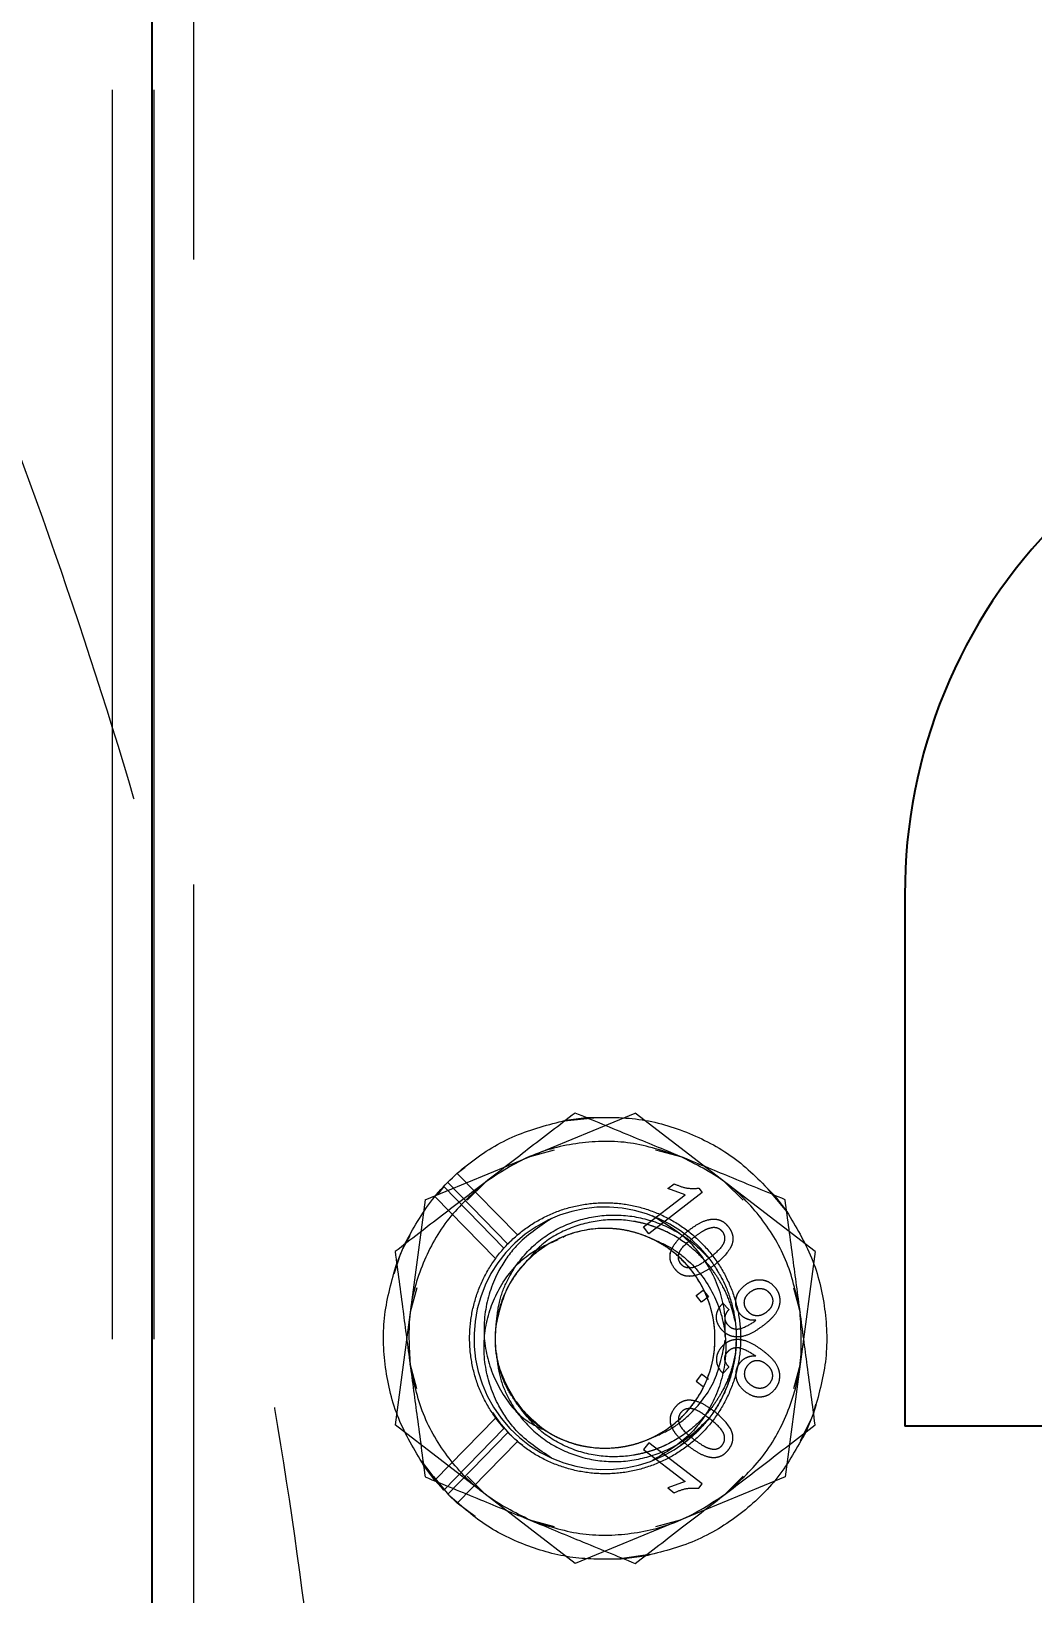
# Model space of a CAD drawing. Header units: millimetres. Extents: x 1293 to 41893, y 1011 to 26911.
# Drawn here: x 11724.6 to 11775.5, y 6793.2 to 6872.6 of the extents above; entities that cross this region are included whole.
import ezdxf

# ---------------------------------------------------------------- set-up
doc = ezdxf.new("R2010")
doc.units = ezdxf.units.MM
doc.header["$LTSCALE"] = 50
doc.linetypes.add('HIDDEN', pattern=[1.905, 1.27, -0.635])
doc.layers.add('CAPA_1', color=7, linetype='Continuous')
doc.layers.add('MAQUINAS', color=11, linetype='Continuous')
doc.styles.add('SLDTEXTSTYLE0', font='TXT', dxfattribs={"width": 0.75})
doc.dimstyles.new('SLDDIMSTYLE0', dxfattribs={"dimtxt": 100, "dimasz": 100, "dimexe": 0, "dimexo": 0.0625, "dimgap": 25, "dimtad": 2, "dimdec": 0, "dimlfac": 1.5, "dimrnd": 1e-09, "dimzin": 12, "dimdsep": 46, "dimtxsty": 'SLDTEXTSTYLE0', "dimsah": 1, "dimcen": 0.09, "dimadec": 0, "dimazin": 3, "dimtfac": 1, "dimtdec": 0, "dimtofl": 0, "dimtmove": 0, "dimatfit": 3, "dimfxl": 1, "dimfrac": 2, "dimtolj": 1, "dimtzin": 12, "dimarcsym": 0})

# ---------------------------------------------------------------- blocks, each defined once
blk = doc.blocks.new('_D_5')
at = {"layer": 'CAPA_1', "transparency": 16777216}
for p, q in [((11574.397, 7831.177), (17588.061, 7831.177)), ((17538.061, 7831.177), (17538.061, 4708.493)), ((16485.165, 4708.493), (17588.061, 4708.493))]:
    blk.add_line(p, q, dxfattribs=at)
for points in [[(17538.061, 7831.177), (17522.676, 7731.177), (17553.445, 7731.177)], [(17538.061, 4708.493), (17553.445, 4808.493), (17522.676, 4808.493)]]:
    blk.add_solid(points, dxfattribs=at)
at = {"layer": 'CAPA_1', "transparency": 16777216, "insert": (17409.154, 6122.057), "char_height": 100, "attachment_point": 1, "rotation": 90, "style": 'SLDTEXTSTYLE0'}
blk.add_mtext('4684', dxfattribs=at)
blk = doc.blocks.new('_D_15')
at = {"layer": 'CAPA_1', "transparency": 16777216}
for p, q in [((6530.125, 8742.377), (6530.125, 9415.646)), ((16745.162, 6492.001), (16745.162, 9415.646)), ((6530.125, 9365.646), (16745.162, 9365.646))]:
    blk.add_line(p, q, dxfattribs=at)
for points in [[(6530.125, 9365.646), (6630.125, 9350.262), (6630.125, 9381.031)], [(16745.162, 9365.646), (16645.162, 9381.031), (16645.162, 9350.262)]]:
    blk.add_solid(points, dxfattribs=at)
at = {"layer": 'CAPA_1', "transparency": 16777216, "insert": (11452.921, 9494.553), "char_height": 100, "attachment_point": 1, "style": 'SLDTEXTSTYLE0'}
blk.add_mtext('15323', dxfattribs=at)

msp = doc.modelspace()

# ---------------------------------------------------------------- linework, layer by layer
at = {"color": 1, "linetype": 'HIDDEN', "lineweight": 18}
for p, q in [((11728.6638163, 7060.1262403), (11728.6638163, 6289.4929069)), ((11730.7838163, 7060.1262403), (11730.7838163, 6289.4929069)), ((11732.8158163, 6289.4929069), (11732.8158163, 7060.1262403))]:
    msp.add_line(p, q, dxfattribs=at)
at = {"color": 7, "linetype": 'Continuous', "lineweight": 25}
for p, q in [((11730.6958163, 7060.1262403), (11730.6958163, 6289.4929069)), ((11768.9665054, 6828.7290688), (11768.9665054, 6801.7044326)), ((11781.1394883, 6801.7044326), (11768.9665054, 6801.7044326))]:
    msp.add_line(p, q, dxfattribs=at)
msp.add_arc((11795.7473997, 6828.8508014), 26.7811711, 90, 180.260436258, dxfattribs=at)
at = {"layer": 'MAQUINAS', "linetype": 'HIDDEN', "lineweight": 18}
for p, q in [((11744.5767434, 6813.2202773), (11755.2515293, 6817.6228082)), ((11751.6452455, 6817.2299206), (11753.1564751, 6817.3789122)), ((11751.7226684, 6817.2537224), (11752.7615294, 6817.3921073)), ((11764.4016259, 6810.5794379), (11755.2515293, 6817.6228082)), ((11749.9141363, 6815.4215427), (11751.1607889, 6815.7535401)), ((11756.2928911, 6815.7535401), (11757.5529086, 6815.4138537)), ((11746.6068983, 6814.8483422), (11746.2130684, 6814.5587791)), ((11746.2130684, 6814.5587791), (11749.2701753, 6811.4270801)), ((11745.5284993, 6813.8905154), (11745.0799276, 6813.3840875)), ((11745.5284993, 6813.8905154), (11745.2128641, 6813.4822228)), ((11748.5856063, 6810.7588164), (11745.5284993, 6813.8905154)), ((11748.7776822, 6810.9656453), (11745.7243311, 6814.0934968)), ((11747.6404438, 6814.1088529), (11746.7162579, 6813.187489)), ((11756.9129192, 6813.7819405), (11757.2336358, 6814.028815)), ((11757.7950325, 6813.4636933), (11756.9129192, 6813.7819405)), ((11758.4894681, 6813.8008667), (11758.6618619, 6813.5769087)), ((11759.8265776, 6814.101123), (11760.737422, 6813.187489)), ((11761.9982856, 6813.747781), (11762.9704118, 6812.5950456)), ((11744.5767434, 6813.2202773), (11743.052054, 6801.774376)), ((11748.1590676, 6810.229818), (11745.0799276, 6813.3840875)), ((11755.6804775, 6811.8359953), (11757.7950325, 6813.4636933)), ((11758.6618619, 6813.5769087), (11755.9482736, 6811.4880993)), ((11762.3175578, 6813.4509781), (11762.9568332, 6812.6204906)), ((11743.4367645, 6810.7187313), (11743.8112948, 6811.397738)), ((11749.2701753, 6811.4270801), (11749.3826581, 6811.5053336)), ((11751.5914906, 6811.3216555), (11751.7192195, 6811.3876672)), ((11755.9482736, 6811.4880993), (11755.6804775, 6811.8359953)), ((11757.945222, 6811.3170203), (11757.7933317, 6811.4597177)), ((11743.0105151, 6809.4499141), (11743.3499581, 6810.5082524)), ((11743.1319506, 6809.9796512), (11743.5315362, 6810.9485237)), ((11748.8806474, 6811.0534115), (11748.7776822, 6810.9656453)), ((11764.4016259, 6810.5794379), (11762.8769366, 6799.1335366)), ((11749.1951052, 6809.4204133), (11749.3018508, 6809.5830827)), ((11744.1502068, 6808.7429581), (11743.8143987, 6807.4973266)), ((11758.3584382, 6808.3570359), (11758.7063341, 6808.624832)), ((11758.6262343, 6808.00914), (11758.3584382, 6808.3570359)), ((11758.9741302, 6808.276936), (11758.6262343, 6808.00914)), ((11758.7063341, 6808.624832), (11758.9741302, 6808.276936)), ((11763.3034731, 6808.7429581), (11763.6393048, 6807.4819077)), ((11759.7157103, 6807.961319), (11760.0182959, 6807.6402027)), ((11761.3277883, 6807.0388996), (11761.3928507, 6807.091579)), ((11761.3277883, 6805.3149143), (11761.3928507, 6805.2622349)), ((11744.1502068, 6803.6108558), (11743.8143751, 6804.8719062)), ((11758.6262343, 6804.3446739), (11758.3584382, 6803.996778)), ((11758.9741302, 6804.0768778), (11758.6262343, 6804.3446739)), ((11759.7157103, 6804.3924949), (11760.0182959, 6804.7136112)), ((11763.6392812, 6804.8564872), (11763.3034731, 6803.6108558)), ((11758.3584382, 6803.996778), (11758.7063341, 6803.7289819)), ((11749.2073656, 6802.961592), (11749.5246605, 6802.5190956)), ((11764.4248626, 6802.8240603), (11764.2609154, 6802.2267076)), ((11752.2021506, 6794.7310057), (11743.052054, 6801.774376)), ((11748.1590676, 6802.1239959), (11745.0799276, 6798.9697264)), ((11747.995624, 6802.400895), (11748.5856063, 6801.5949975)), ((11748.1590676, 6802.1239959), (11748.5856063, 6801.5949975)), ((11748.8806474, 6801.3004024), (11748.3580628, 6801.9058148)), ((11764.1908138, 6802.0567328), (11763.6472437, 6800.9638774)), ((11764.3217293, 6802.3741627), (11763.9221437, 6801.4052902)), ((11748.5856063, 6801.5949975), (11745.5284993, 6798.4632985)), ((11748.7776822, 6801.3881686), (11745.7243311, 6798.260317)), ((11748.7776822, 6801.3881686), (11749.2701753, 6800.9267338)), ((11757.5689357, 6800.7680204), (11757.945222, 6801.0367936)), ((11746.2130684, 6797.7950348), (11749.2701753, 6800.9267338)), ((11749.2701753, 6800.9267338), (11749.5359145, 6800.7418609)), ((11755.9482736, 6800.8657145), (11755.6804775, 6800.5178186)), ((11755.6804775, 6800.5178186), (11757.7950325, 6798.8901206)), ((11758.6618619, 6798.7769052), (11755.9482736, 6800.8657145)), ((11745.5284993, 6798.4632985), (11744.3857429, 6799.9415208)), ((11745.0799276, 6798.9697264), (11744.4968468, 6799.7333233)), ((11744.9986648, 6799.1486705), (11745.7842051, 6798.2117789)), ((11745.5284993, 6798.4632985), (11745.0799276, 6798.9697264)), ((11747.6271023, 6798.2526908), (11746.7162579, 6799.1663249)), ((11762.8769366, 6799.1335366), (11752.2021506, 6794.7310057)), ((11757.7950325, 6798.8901206), (11756.9129192, 6798.5718734)), ((11758.4894681, 6798.5529472), (11758.6618619, 6798.7769052)), ((11760.737422, 6799.1663249), (11759.8132362, 6798.2449609)), ((11745.7243311, 6798.260317), (11746.2130684, 6797.7950348)), ((11747.1289565, 6797.121629), (11746.2130684, 6797.7950348)), ((11756.9129192, 6798.5718734), (11757.2336358, 6798.3249989)), ((11751.1607889, 6796.6002738), (11749.9007714, 6796.9399602)), ((11757.5395436, 6796.9322711), (11756.2928911, 6796.6002738)), ((11756.0024067, 6795.1835252), (11754.4737364, 6794.9668887)), ((11755.7310115, 6795.1000915), (11754.6921505, 6794.9617065))]:
    msp.add_line(p, q, dxfattribs=at)
msp.add_arc((11753.72684, 6806.1769069), 6.6666667, 37.587605897, 307.587605897, dxfattribs=at)
for points in [[(11249.4863275, 6613.1026127), (11252.2660351, 6608.9542759), (11257.8254502, 6600.6576022), (11267.0327103, 6588.8302816), (11276.839491, 6577.5028465), (11287.27915, 6566.752474), (11298.3016344, 6556.601859), (11309.8768735, 6547.0859213), (11321.9672121, 6538.2338025), (11334.5349406, 6530.0735686), (11347.5404274, 6522.6308376), (11360.9427764, 6515.9290422), (11374.6998123, 6509.9892648), (11388.7682522, 6504.8301952), (11403.1038311, 6500.4680654), (11417.661444, 6496.9166004), (11432.3952874, 6494.1869743), (11447.2590031, 6492.2877757), (11462.2058243, 6491.22498), (11477.1887228, 6491.0019312), (11492.1605569, 6491.6193312), (11507.0742196, 6493.0752373), (11521.8827871, 6495.3650687), (11536.5396661, 6498.4816208), (11550.9987406, 6502.4150878), (11565.2145171, 6507.1530935), (11579.1422675, 6512.6807303), (11592.7381698, 6518.9806064), (11605.9594464, 6526.0328999), (11618.7644983, 6533.8154217), (11631.1130359, 6542.3036852), (11642.9662063, 6551.470983), (11654.286715, 6561.2884716), (11665.0389434, 6571.7252615), (11675.1890611, 6582.7485146), (11684.7051321, 6594.3235477), (11693.5572152, 6606.4139416), (11701.7174586, 6618.9816552), (11709.1601871, 6631.987146), (11715.8619831, 6645.3894939), (11721.8017604, 6659.1465301), (11726.96083, 6673.21497), (11731.3229598, 6687.5505489), (11734.8744249, 6702.1081618), (11737.6040509, 6716.8420052), (11739.5032496, 6731.7057208), (11740.5660453, 6746.6525421), (11740.7890938, 6761.6354404), (11740.1716949, 6776.6072752), (11738.7157848, 6791.5209354), (11736.4259682, 6806.3295124), (11733.3093609, 6820.9863557), (11729.3760999, 6835.4455635), (11724.6373254, 6849.6608427), (11719.1125578, 6863.590449), (11712.8019739, 6877.1794249), (11705.7896425, 6890.4265513), (11700.5018675, 6898.8989373), (11697.8579799, 6903.1351303)], [(11743.5315362, 6810.9485237), (11743.9668623, 6811.7334687), (11744.8375143, 6813.3033588), (11746.8034578, 6815.171126), (11749.1120664, 6816.5937343), (11750.8524678, 6817.0337264), (11751.7226684, 6817.2537224)], [(11752.7615294, 6817.3921073), (11753.6589748, 6817.4075765), (11755.4538655, 6817.4385147), (11758.0543711, 6816.6698413), (11760.4406903, 6815.3818317), (11761.6919353, 6814.094596), (11762.3175578, 6813.4509781)], [(11757.5395436, 6815.4215427), (11756.7071104, 6815.6934749), (11755.0422439, 6816.2373392), (11752.3931273, 6816.1891388), (11749.8237684, 6815.5421948), (11748.3593244, 6814.5814803), (11747.6271023, 6814.101123)], [(11763.6392812, 6807.4973266), (11763.4585648, 6808.354201), (11763.0971318, 6810.0679499), (11761.7308308, 6812.3380519), (11759.8858814, 6814.23971), (11758.3216562, 6815.0275985), (11757.5395436, 6815.4215427)], [(11747.6271023, 6814.101123), (11746.9753856, 6813.5161808), (11745.671952, 6812.3462963), (11744.3891365, 6810.0279938), (11743.664727, 6807.4793918), (11743.7645081, 6805.7307888), (11743.8143987, 6804.8564872)], [(11748.1590676, 6802.1239959), (11747.9195127, 6802.4947189), (11747.4404031, 6803.2361651), (11747.0075506, 6804.4962947), (11746.8069078, 6805.8074858), (11746.8644716, 6807.1351161), (11747.1731366, 6808.4267696), (11747.7228979, 6809.6359583), (11748.4931967, 6810.7179901), (11749.4558244, 6811.6331758), (11750.5753839, 6812.3478687), (11751.8107441, 6812.8358124), (11753.1165104, 6813.0790763), (11754.4447031, 6813.0687222), (11755.7465181, 6812.8051303), (11756.9741207, 6812.2979863), (11758.0824029, 6811.5659251), (11759.0306412, 6810.635846), (11759.7839929, 6809.5419245), (11760.3147763, 6808.3243564), (11760.603488, 6807.027881), (11760.6395193, 6805.7001367), (11760.4215462, 6804.3899112), (11759.9575782, 6803.1453485), (11759.2646632, 6802.0121791), (11758.3682638, 6801.0320426), (11757.3013119, 6800.240948), (11756.1030351, 6799.6679859), (11754.8173784, 6799.3341271), (11753.4919014, 6799.2519472), (11752.1741197, 6799.4233158), (11750.9168908, 6799.8462283), (11749.7498559, 6800.4891262), (11749.1017401, 6801.0884878), (11748.7776822, 6801.3881686)], [(11762.9568332, 6812.6204906), (11763.4189525, 6811.8510147), (11764.3431912, 6810.3120629), (11764.9777533, 6807.6756223), (11765.0554639, 6804.9650044), (11764.5663075, 6803.2377766), (11764.3217293, 6802.3741627)], [(11749.3018508, 6802.7707312), (11748.9225544, 6803.4010804), (11748.1639617, 6804.6617789), (11748.0534783, 6806.9224387), (11748.7583458, 6809.0323672), (11750.2325814, 6810.7175537), (11752.2353136, 6811.7087948), (11754.4660479, 6811.8585726), (11756.5839939, 6811.1431755), (11758.2670357, 6809.671764), (11759.2588381, 6807.6682648), (11759.4085155, 6805.4377749), (11758.6929587, 6803.3196182), (11757.2222862, 6801.6371744), (11755.215991, 6800.6431906), (11752.9959459, 6800.5016409), (11750.8388059, 6801.1868682), (11749.8141692, 6802.2427768), (11749.3018508, 6802.7707312)], [(11744.4968468, 6799.7333233), (11744.0347275, 6800.5027992), (11743.1104888, 6802.041751), (11742.4759267, 6804.6781916), (11742.3982161, 6807.3888095), (11742.8873724, 6809.1160373), (11743.1319506, 6809.9796512)], [(11759.0096507, 6810.2433987), (11759.2561395, 6809.8825071), (11759.749117, 6809.1607238), (11760.2027383, 6807.9215279), (11760.4221279, 6806.6264324), (11760.3801, 6805.3113358), (11760.084243, 6804.0292617), (11759.540788, 6802.8334102), (11758.7852008, 6801.7515291), (11758.1239548, 6801.1799072), (11757.7933317, 6800.8940962)], [(11759.0096507, 6810.2433987), (11759.2569551, 6809.8815399), (11759.7515639, 6809.1578222), (11760.2015965, 6807.915659), (11760.43438, 6806.6151551), (11760.3688638, 6805.7410197), (11760.3361057, 6805.303952)], [(11759.8265776, 6798.2526908), (11760.4782944, 6798.8376331), (11761.7817279, 6800.0075176), (11763.0645434, 6802.32582), (11763.788953, 6804.8744221), (11763.6891718, 6806.6230251), (11763.6392812, 6807.4973266)], [(11749.3018508, 6802.7707312), (11749.0947036, 6803.0738314), (11748.6804093, 6803.680032), (11748.3034529, 6804.720493), (11748.1084687, 6805.8098214), (11748.1633464, 6806.5420149), (11748.1907852, 6806.9081117)], [(11749.9141363, 6796.9322711), (11749.1320237, 6797.3262154), (11747.5677985, 6798.1141039), (11745.7228492, 6800.015762), (11744.3565481, 6802.285864), (11743.9951152, 6803.9996128), (11743.8143987, 6804.8564872)], [(11763.9221437, 6801.4052902), (11763.4868177, 6800.6203452), (11762.6161657, 6799.0504551), (11760.6502222, 6797.1826879), (11758.3416135, 6795.7600796), (11756.6012122, 6795.3200875), (11755.7310115, 6795.1000915)], [(11754.6921505, 6794.9617065), (11753.8679764, 6794.9428551), (11752.219628, 6794.9051521), (11749.8136783, 6795.5383283), (11747.57089, 6796.6150857), (11746.3398507, 6797.7119066), (11745.7243311, 6798.260317)], [(11749.9141363, 6796.9322711), (11750.7465696, 6796.660339), (11752.4114361, 6796.1164747), (11755.0605526, 6796.1646751), (11757.6299115, 6796.811619), (11759.0943556, 6797.7723336), (11759.8265776, 6798.2526908)]]:
    msp.add_open_spline(points, degree=3, dxfattribs=at)
for points, knots in [([(11752.2021506, 6817.6228082), (11751.402489, 6817.0072613), (11749.9015406, 6815.8518926), (11748.3513817, 6814.6586437), (11747.6271023, 6814.101123)], [0, 0, 0, 0, 0.5327709195, 1, 1, 1, 1]), ([(11757.5395436, 6815.4215427), (11756.6945769, 6815.7700267), (11754.8861136, 6816.5158792), (11753.1350607, 6817.2380543), (11752.2021506, 6817.6228082)], [0, 0, 0, 0, 0.4672290805, 1, 1, 1, 1]), ([(11762.8769366, 6813.2202773), (11761.9440265, 6813.6050311), (11760.1929737, 6814.3272062), (11758.3845103, 6815.0730587), (11757.5395436, 6815.4215427)], [0, 0, 0, 0, 0.5327709195, 1, 1, 1, 1]), ([(11747.6271023, 6814.101123), (11746.902823, 6813.5436024), (11745.3526641, 6812.3503535), (11743.8517157, 6811.1949847), (11743.052054, 6810.5794379)], [0, 0, 0, 0, 0.4672290805, 1, 1, 1, 1]), ([(11757.2336358, 6814.028815), (11757.4345155, 6813.9422677), (11757.8355803, 6813.7694725), (11758.2717573, 6813.790414), (11758.4894681, 6813.8008667)], [0, 0, 0, 0, 0.5008657323, 1, 1, 1, 1]), ([(11763.6392812, 6807.4973266), (11763.5185939, 6808.4033312), (11763.2602894, 6810.3424327), (11763.010185, 6812.2199765), (11762.8769366, 6813.2202773)], [0, 0, 0, 0, 0.4672290805, 1, 1, 1, 1]), ([(11751.0059657, 6812.2630624), (11750.3676028, 6811.8368139), (11749.3022313, 6811.1254428), (11748.1707843, 6809.4869607), (11747.5372859, 6807.657642), (11747.5437486, 6805.5031537), (11748.319196, 6803.5095284), (11749.4312786, 6802.0696986), (11750.3805946, 6801.6391547), (11750.6778135, 6801.5043569)], [0, 0, 0, 0, 0.1724792666, 0.2878527027, 0.4452590225, 0.6056727405, 0.7650029155, 0.9264253526, 1, 1, 1, 1]), ([(11748.1907852, 6806.9081117), (11748.2338401, 6807.299798), (11748.3188929, 6808.0735563), (11748.8306456, 6809.3898983), (11749.773979, 6810.7060118), (11751.2346134, 6811.7908046), (11752.9018516, 6812.3891555), (11754.6679155, 6812.5068808), (11756.3961357, 6812.119999), (11757.8980628, 6811.3485778), (11758.6634535, 6810.5875999), (11759.0096507, 6810.2433987)], [0, 0, 0, 0, 0.0816770011, 0.1613491513, 0.291035136, 0.4131476663, 0.5342207305, 0.6547643612, 0.776345221, 0.8988377528, 1, 1, 1, 1]), ([(11760.3361057, 6807.0498619), (11760.2592799, 6807.3612003), (11760.1056166, 6807.9839248), (11759.7415595, 6808.779903), (11759.3190271, 6809.4803773), (11758.827517, 6810.1154786), (11758.0419721, 6810.8876145), (11757.2239509, 6811.421178), (11756.4995869, 6811.7447017), (11756.0964188, 6811.8949524), (11755.6546352, 6812.025086), (11754.798338, 6812.2033754), (11753.5048636, 6812.2405964), (11751.8698799, 6811.8083327), (11750.5499207, 6811.076847), (11749.9792258, 6810.3693669), (11749.767431, 6810.1068088)], [0, 0, 0, 0, 0.0699532538, 0.1399172093, 0.1901926813, 0.2485512526, 0.3148798507, 0.4302467705, 0.4592136506, 0.488205915, 0.524206122, 0.5597320059, 0.6792737656, 0.8024253289, 0.9266766294, 1, 1, 1, 1]), ([(11759.8306791, 6806.2660609), (11759.8363803, 6806.6863022), (11759.8521779, 6807.8507629), (11759.2471097, 6809.5254745), (11758.0034741, 6811.2710169), (11756.8147612, 6811.9835545), (11756.1236547, 6812.3978171)], [0, 0, 0, 0, 0.1655470058, 0.4587197366, 0.6853047725, 1, 1, 1, 1]), ([(11757.9560759, 6811.6485375), (11758.1127412, 6811.7625141), (11758.4256854, 6811.9901861), (11758.8771539, 6812.1967064), (11759.264697, 6812.2485746), (11759.5548453, 6812.1992027), (11759.8097959, 6812.0574464), (11759.937118, 6811.9108166), (11760.0008422, 6811.837429)], [0, 0, 0, 0, 0.25048154931, 0.50034527738, 0.63186646807, 0.75022129776, 0.87498677906, 1, 1, 1, 1]), ([(11757.9560759, 6811.6485375), (11758.1127408, 6811.7625139), (11758.4256842, 6811.9901856), (11758.8770419, 6812.1966551), (11759.2645612, 6812.2485662), (11759.5547347, 6812.1992668), (11759.8097956, 6812.0574458), (11759.9371179, 6811.9108164), (11760.0008422, 6811.837429)], [0, 0, 0, 0, 0.2504817087, 0.5003455958, 0.6317049057, 0.7502211388, 0.8749866995, 1, 1, 1, 1]), ([(11749.3018508, 6802.7707312), (11749.4659843, 6802.5744897), (11749.8760524, 6802.0842037), (11750.4734833, 6801.6168407), (11751.020272, 6801.2873908), (11751.4048621, 6801.0908901), (11751.8936458, 6800.8917499), (11752.2626911, 6800.7841378), (11752.465123, 6800.7371796), (11752.4654479, 6800.7371043), (11752.4659308, 6800.7369923), (11752.4668056, 6800.7367896), (11752.4684073, 6800.7364188), (11752.471394, 6800.7357285), (11752.4771305, 6800.7344067), (11752.4886609, 6800.7317664), (11752.5133586, 6800.7261816), (11752.5705947, 6800.7135942), (11752.7470394, 6800.6773594), (11753.3485473, 6800.5812466), (11754.0308354, 6800.5783788), (11754.6930744, 6800.6735506), (11755.073219, 6800.7517938), (11755.4990673, 6800.8742415), (11755.8753411, 6801.0183283), (11756.1037406, 6801.1231005), (11756.3324949, 6801.2351829), (11756.6232164, 6801.394618), (11757.0225798, 6801.6605646), (11757.397692, 6801.9597847), (11757.7273763, 6802.2726235), (11758.0484691, 6802.6295658), (11758.3769579, 6803.0647018), (11758.6296708, 6803.4897423), (11758.7695855, 6803.7766365), (11758.8753197, 6804.008212), (11758.9990272, 6804.315891), (11759.1392176, 6804.7749503), (11759.2395258, 6805.2443793), (11759.3026354, 6805.7480841), (11759.3183979, 6806.2510542), (11759.2901287, 6806.7159759), (11759.2359495, 6807.1137987), (11759.1776845, 6807.3990454), (11759.135199, 6807.5677745), (11759.0790095, 6807.7787831), (11758.9808163, 6808.0886372), (11758.8074351, 6808.5073939), (11758.6254637, 6808.8664301), (11758.4456022, 6809.1687952), (11758.1566396, 6809.5957274), (11757.6973607, 6810.1387946), (11757.0311842, 6810.7059414), (11756.3711778, 6811.1116843), (11755.7559731, 6811.3915472), (11755.170188, 6811.5833331), (11754.5794256, 6811.7059428), (11753.9784772, 6811.7660718), (11752.9413827, 6811.7587078), (11751.4620072, 6811.4040818), (11749.8443166, 6810.3348485), (11748.6326589, 6808.7855162), (11748.3380766, 6807.533914), (11748.1907852, 6806.9081117)], [0, 0, 0, 0, 0.0250183492, 0.0625054019, 0.0734573793, 0.0875362288, 0.1047409175, 0.1250701816, 0.1250803608, 0.1250883984, 0.1251028381, 0.1251289002, 0.1251763229, 0.1252638223, 0.1254290511, 0.1257527371, 0.126422057, 0.1279084332, 0.1314910879, 0.1440579985, 0.1875385461, 0.1974735686, 0.2095663853, 0.2255093145, 0.2408045681, 0.2489692511, 0.2501056218, 0.265748455, 0.2813911902, 0.2970338277, 0.3126763678, 0.3258384219, 0.3440073869, 0.3659743272, 0.374124133, 0.3752533995, 0.3909020106, 0.4065504227, 0.422198637, 0.4378466546, 0.4561989845, 0.4713845013, 0.4834020589, 0.4954853737, 0.4998684543, 0.5004379053, 0.5168673653, 0.5316456589, 0.5447724833, 0.5562475699, 0.5660706842, 0.5952358219, 0.6255591058, 0.6513478036, 0.6708426602, 0.6916215055, 0.711564958, 0.7298045647, 0.7506541573, 0.8129902501, 0.8753265879, 0.937663171, 1, 1, 1, 1]), ([(11757.0473789, 6810.5292055), (11757.0919844, 6810.6431323), (11757.1812605, 6810.8711521), (11757.4865612, 6811.2583351), (11757.7682781, 6811.4924632), (11757.9560759, 6811.6485375)], [0, 0, 0, 0, 0.249753552, 0.499871473, 1, 1, 1, 1]), ([(11757.5655707, 6809.9628565), (11757.5286, 6810.0226013), (11757.4546381, 6810.1421239), (11757.4474044, 6810.3565989), (11757.4952403, 6810.5617749), (11757.7313848, 6810.9114773), (11758.005615, 6811.1281622), (11758.2249592, 6811.3014784)], [0, 0, 0, 0, 0.1246963828, 0.2494616582, 0.3744323466, 0.4996371137, 1, 1, 1, 1]), ([(11758.2249592, 6811.3014784), (11758.3776983, 6811.4126885), (11758.6067939, 6811.5794939), (11758.9424748, 6811.7603706), (11759.1282809, 6811.7988445), (11759.2210615, 6811.8180562)], [0, 0, 0, 0, 0.5003723119, 0.7505151407, 1, 1, 1, 1]), ([(11759.6848069, 6811.6002177), (11759.7223163, 6811.5406584), (11759.7973335, 6811.4215426), (11759.8086057, 6811.2062647), (11759.7570194, 6811.0013955), (11759.5247178, 6810.648679), (11759.2489389, 6810.431505), (11759.0283474, 6810.2577906)], [0, 0, 0, 0, 0.1247447425, 0.2494837578, 0.3744708184, 0.4996480989, 1, 1, 1, 1]), ([(11759.2210615, 6811.8180562), (11759.2655584, 6811.8164463), (11759.3545233, 6811.8132276), (11759.4825377, 6811.7718283), (11759.5975822, 6811.701425), (11759.6557285, 6811.6339575), (11759.6848069, 6811.6002177)], [0, 0, 0, 0, 0.2501584562, 0.5001555724, 0.7500324303, 1, 1, 1, 1]), ([(11759.2210615, 6811.8180562), (11759.2655334, 6811.8164266), (11759.3544486, 6811.8131686), (11759.4828362, 6811.7720642), (11759.5775544, 6811.7124426), (11759.6427985, 6811.6519605), (11759.6708038, 6811.6174656), (11759.6848069, 6811.6002177)], [0, 0, 0, 0, 0.2500549443, 0.4999486155, 0.749722078, 0.8748570557, 1, 1, 1, 1]), ([(11760.0008422, 6811.837429), (11760.05505, 6811.7567672), (11760.1634211, 6811.5955097), (11760.2372309, 6811.3088636), (11760.2135174, 6811.0141647), (11759.965987, 6810.4824365), (11759.5930635, 6810.1637353), (11759.2950563, 6809.9090578)], [0, 0, 0, 0, 0.12537334802, 0.25064373861, 0.37569751501, 0.50111317472, 1, 1, 1, 1]), ([(11743.052054, 6810.5794379), (11743.1853024, 6809.5791371), (11743.4354069, 6807.7015933), (11743.6937114, 6805.7624918), (11743.8143987, 6804.8564872)], [0, 0, 0, 0, 0.5327709195, 1, 1, 1, 1]), ([(11751.0059657, 6800.0907515), (11750.3675899, 6800.5170192), (11749.3021969, 6801.2284223), (11748.1708831, 6802.8667059), (11747.536749, 6804.6969728), (11747.5457705, 6806.847644), (11748.311675, 6808.8555054), (11749.6179339, 6810.4528499), (11750.811982, 6810.9654892), (11751.3457182, 6811.1946376)], [0, 0, 0, 0, 0.163192842, 0.2723544782, 0.4212859131, 0.5730628255, 0.7238145338, 0.8765458549, 1, 1, 1, 1]), ([(11756.0058993, 6811.2747939), (11756.3589191, 6811.1266696), (11757.0649407, 6810.8304285), (11758.2773093, 6809.9038542), (11759.3914323, 6808.3882355), (11759.8984164, 6806.4860901), (11759.8390623, 6804.5538148), (11759.254555, 6802.8285606), (11758.0010373, 6801.0827246), (11756.8138653, 6800.3702328), (11756.1236547, 6799.9559968)], [0, 0, 0, 0, 0.079497361, 0.158990701, 0.3151348709, 0.4619446366, 0.5603215007, 0.7147960453, 0.8341851173, 1, 1, 1, 1]), ([(11757.2524643, 6809.7218401), (11757.1734825, 6809.8438028), (11757.0548584, 6810.0269805), (11757.0234424, 6810.2795923), (11757.0272904, 6810.4232119), (11757.0406828, 6810.4938747), (11757.0473789, 6810.5292055)], [0, 0, 0, 0, 0.49879534605, 0.74914825957, 0.87457641189, 1, 1, 1, 1]), ([(11757.2524643, 6809.7218401), (11757.1741613, 6809.8437378), (11757.0565569, 6810.0268179), (11757.0158837, 6810.315974), (11757.0368803, 6810.4581268), (11757.0473789, 6810.5292055)], [0, 0, 0, 0, 0.49903631309, 0.7495101716, 1, 1, 1, 1]), ([(11759.2950563, 6809.9090578), (11759.1385887, 6809.7950803), (11758.8260309, 6809.5674001), (11758.378653, 6809.3640692), (11757.9924571, 6809.3102948), (11757.701455, 6809.3567122), (11757.4430288, 6809.5017297), (11757.3160259, 6809.6484236), (11757.2524643, 6809.7218401)], [0, 0, 0, 0, 0.2504758129, 0.50034735438, 0.62576834083, 0.75017618309, 0.87496969665, 1, 1, 1, 1]), ([(11759.2950563, 6809.9090578), (11759.1385884, 6809.7950679), (11758.8260301, 6809.5673631), (11758.3783477, 6809.3640464), (11757.9920985, 6809.310074), (11757.7011784, 6809.3569297), (11757.4430265, 6809.5017153), (11757.3160252, 6809.6484188), (11757.2524643, 6809.7218401)], [0, 0, 0, 0, 0.2504715078, 0.5003387545, 0.6261880614, 0.750180477, 0.8749718456, 1, 1, 1, 1]), ([(11759.0283474, 6810.2577906), (11758.8047032, 6810.0898913), (11758.5251029, 6809.8799833), (11758.1265623, 6809.7426537), (11757.9159287, 6809.7473587), (11757.7110505, 6809.810751), (11757.61405, 6809.9121693), (11757.5655707, 6809.9628565)], [0, 0, 0, 0, 0.5004095025, 0.6256126137, 0.7505796735, 0.875343692, 1, 1, 1, 1]), ([(11760.8407924, 6808.8827647), (11760.96199, 6808.9635006), (11761.1445869, 6809.0851377), (11761.4285484, 6809.1524718), (11761.6474636, 6809.1586482), (11761.8609227, 6809.1195424), (11762.1323215, 6809.0105365), (11762.2817978, 6808.8510362), (11762.3817167, 6808.7444167)], [0, 0, 0, 0, 0.2498688585, 0.3764535287, 0.5003476657, 0.6272386366, 0.7508240847, 1, 1, 1, 1]), ([(11760.8407924, 6808.8827647), (11760.9619902, 6808.9634991), (11761.1446847, 6809.0851988), (11761.4286671, 6809.1524932), (11761.6477047, 6809.1586295), (11761.8610502, 6809.1195057), (11762.1324117, 6809.0104445), (11762.2817985, 6808.8510371), (11762.3817167, 6808.7444167)], [0, 0, 0, 0, 0.2498687718, 0.3766540303, 0.5003478215, 0.6274593765, 0.7508241712, 1, 1, 1, 1]), ([(11760.5601646, 6807.4400821), (11760.5399971, 6807.4678181), (11760.4996605, 6807.5232922), (11760.4340488, 6807.6438377), (11760.3780501, 6807.8062038), (11760.3573885, 6808.0121048), (11760.3812436, 6808.2171359), (11760.4455328, 6808.4142249), (11760.581412, 6808.6548631), (11760.7372126, 6808.7917554), (11760.8407924, 6808.8827647)], [0, 0, 0, 0, 0.0626107389, 0.1252263593, 0.2501941382, 0.3735862588, 0.5002863049, 0.6245798583, 0.750412027, 1, 1, 1, 1]), ([(11760.5601646, 6807.4400821), (11760.5213066, 6807.496743), (11760.4436169, 6807.6100264), (11760.3785295, 6807.8064107), (11760.3572676, 6808.0118933), (11760.3812245, 6808.216928), (11760.4454744, 6808.4141052), (11760.5813266, 6808.6547869), (11760.7372146, 6808.7917568), (11760.8407924, 6808.8827647)], [0, 0, 0, 0, 0.1250740585, 0.2500636243, 0.3732612247, 0.5001992382, 0.6242961009, 0.7503685137, 1, 1, 1, 1]), ([(11760.9548651, 6807.575099), (11760.9053208, 6807.6507776), (11760.8311538, 6807.7640675), (11760.7983768, 6807.9423781), (11760.8044289, 6808.0770772), (11760.8395854, 6808.2080235), (11760.9213624, 6808.3695754), (11761.0227904, 6808.460378), (11761.0901065, 6808.5206421)], [0, 0, 0, 0, 0.2495203093, 0.3735284255, 0.4998883672, 0.623789863, 0.7503156792, 1, 1, 1, 1]), ([(11760.9548651, 6807.575099), (11760.905321, 6807.6507777), (11760.8310903, 6807.7641652), (11760.7983694, 6807.9424987), (11760.8044619, 6808.0772984), (11760.8396341, 6808.208127), (11760.9214398, 6808.3696515), (11761.0227884, 6808.4603788), (11761.0901065, 6808.5206421)], [0, 0, 0, 0, 0.2495205461, 0.3738507837, 0.4998887841, 0.6240955932, 0.7503154422, 1, 1, 1, 1]), ([(11761.0901065, 6808.5206421), (11761.1698564, 6808.5739978), (11761.3291463, 6808.6805687), (11761.5744575, 6808.7180132), (11761.7633679, 6808.6918906), (11761.94432, 6808.6238009), (11762.0431162, 6808.5199987), (11762.1096166, 6808.4501287)], [0, 0, 0, 0, 0.25025039885, 0.49984175184, 0.62957629767, 0.75066535386, 1, 1, 1, 1]), ([(11761.0901065, 6808.5206421), (11761.1698562, 6808.5739982), (11761.3291457, 6808.6805701), (11761.5743471, 6808.7179917), (11761.7632579, 6808.6919236), (11761.9442408, 6808.6238771), (11762.0431153, 6808.5199968), (11762.1096166, 6808.4501287)], [0, 0, 0, 0, 0.250250228, 0.4998414106, 0.6292883971, 0.7506655241, 1, 1, 1, 1]), ([(11762.3817167, 6808.7444167), (11762.4341345, 6808.6654813), (11762.5389544, 6808.5076343), (11762.6084097, 6808.2287519), (11762.6096613, 6807.9436709), (11762.5059851, 6807.5772177), (11762.2187463, 6807.1888917), (11761.9255706, 6806.9528217), (11761.7786052, 6806.8344826)], [0, 0, 0, 0, 0.1250635897, 0.2500895576, 0.3751100052, 0.5001693996, 0.7494409524, 1, 1, 1, 1]), ([(11762.1096166, 6808.4501287), (11762.1585945, 6808.3719861), (11762.2317885, 6808.2552074), (11762.2514726, 6808.0714325), (11762.2340762, 6807.9353892), (11762.1881893, 6807.804918), (11762.0936279, 6807.6471879), (11761.9890614, 6807.5569761), (11761.9195869, 6807.497039)], [0, 0, 0, 0, 0.2490168506, 0.3721383925, 0.4993654558, 0.6235619335, 0.7498926933, 1, 1, 1, 1]), ([(11762.1096166, 6808.4501287), (11762.1585974, 6808.3719864), (11762.2317378, 6808.2553005), (11762.2514638, 6808.0715451), (11762.23413, 6807.9356107), (11762.1882432, 6807.8050327), (11762.0937209, 6807.647268), (11761.9890613, 6807.556976), (11761.9195869, 6807.497039)], [0, 0, 0, 0, 0.249017166, 0.3718446562, 0.4993648037, 0.6232259432, 0.7498923764, 1, 1, 1, 1]), ([(11759.5969352, 6806.6761198), (11759.5309525, 6806.7764766), (11759.4317329, 6806.9273849), (11759.3810492, 6807.1628949), (11759.3807039, 6807.4014878), (11759.4760087, 6807.6943131), (11759.6357257, 6807.8722234), (11759.7157103, 6807.961319)], [0, 0, 0, 0, 0.2498594906, 0.3757183909, 0.500481002, 0.7498462328, 1, 1, 1, 1]), ([(11759.5969352, 6806.6761198), (11759.5309557, 6806.7764771), (11759.4316782, 6806.9274819), (11759.3810231, 6807.1630106), (11759.380748, 6807.4015975), (11759.4760062, 6807.6943135), (11759.6357249, 6807.8722236), (11759.7157103, 6807.961319)], [0, 0, 0, 0, 0.2498591948, 0.3759561592, 0.5004815934, 0.749846529, 1, 1, 1, 1]), ([(11760.0182959, 6807.6402027), (11759.9691922, 6807.5818399), (11759.8805108, 6807.4764364), (11759.8142983, 6807.3138052), (11759.8060129, 6807.1827233), (11759.8251396, 6807.0805284), (11759.8636695, 6806.9835163), (11759.9037906, 6806.9273028), (11759.9238498, 6806.8991979)], [0, 0, 0, 0, 0.2764767993, 0.4993179598, 0.6237184282, 0.7494961879, 0.8747561628, 1, 1, 1, 1]), ([(11760.0182959, 6807.6402027), (11759.9691391, 6807.5818089), (11759.8804475, 6807.4764514), (11759.8141149, 6807.3135282), (11759.8063118, 6807.1828226), (11759.8299412, 6807.0455418), (11759.8863307, 6806.9576664), (11759.9238498, 6806.8991979)], [0, 0, 0, 0, 0.2770742738, 0.4999140274, 0.6248342849, 0.7503808481, 1, 1, 1, 1]), ([(11761.3928507, 6807.091579), (11761.3143513, 6807.0885179), (11761.1568595, 6807.0823766), (11760.9285687, 6807.1505329), (11760.7175412, 6807.2628683), (11760.6125452, 6807.381099), (11760.5601646, 6807.4400821)], [0, 0, 0, 0, 0.2489431768, 0.49945029471, 0.7502849385, 1, 1, 1, 1]), ([(11761.3928507, 6807.091579), (11761.3141602, 6807.0885214), (11761.1558651, 6807.0823707), (11760.9273322, 6807.1511072), (11760.7166988, 6807.2636573), (11760.6122893, 6807.381334), (11760.5601646, 6807.4400821)], [0, 0, 0, 0, 0.2495404591, 0.5019797072, 0.7513717736, 1, 1, 1, 1]), ([(11761.9195869, 6807.497039), (11761.8438361, 6807.4458975), (11761.7292229, 6807.3685188), (11761.5523824, 6807.3201143), (11761.4146649, 6807.3135439), (11761.2808333, 6807.3373017), (11761.1107495, 6807.4072088), (11761.0173428, 6807.5078094), (11760.9548651, 6807.575099)], [0, 0, 0, 0, 0.2499764907, 0.3782221671, 0.5003423322, 0.6274524307, 0.7508110927, 1, 1, 1, 1]), ([(11761.9195869, 6807.497039), (11761.8438361, 6807.4458964), (11761.7293158, 6807.368579), (11761.5524966, 6807.3201384), (11761.4149001, 6807.3135292), (11761.2809593, 6807.3372647), (11761.1108375, 6807.4071175), (11761.0173433, 6807.5078103), (11760.9548651, 6807.575099)], [0, 0, 0, 0, 0.2499766017, 0.3779151287, 0.5003420213, 0.627106401, 0.7508109821, 1, 1, 1, 1]), ([(11764.4016259, 6801.774376), (11764.2683775, 6802.7746767), (11764.0182731, 6804.6522206), (11763.7599686, 6806.591322), (11763.6392812, 6807.4973266)], [0, 0, 0, 0, 0.5327709195, 1, 1, 1, 1]), ([(11761.7786052, 6806.8344826), (11761.612246, 6806.7131442), (11761.2800929, 6806.4708797), (11760.7959685, 6806.2635778), (11760.3817119, 6806.2302963), (11760.0766224, 6806.2949343), (11759.8017984, 6806.4433582), (11759.6652421, 6806.5985109), (11759.5969352, 6806.6761198)], [0, 0, 0, 0, 0.2504849429, 0.5001185141, 0.6278991852, 0.7500923696, 0.8749936752, 1, 1, 1, 1]), ([(11761.7786052, 6806.8344826), (11761.6122457, 6806.7131444), (11761.2800921, 6806.4708804), (11760.7958628, 6806.2635292), (11760.3815876, 6806.2303026), (11760.0765197, 6806.2949908), (11759.8017981, 6806.4433581), (11759.665242, 6806.5985109), (11759.5969352, 6806.6761198)], [0, 0, 0, 0, 0.25048492591, 0.50011848011, 0.62803988225, 0.75009238661, 0.87499368372, 1, 1, 1, 1]), ([(11759.9238498, 6806.8991979), (11759.9680599, 6806.8499506), (11760.0564432, 6806.751497), (11760.2372531, 6806.6629115), (11760.4356489, 6806.6322192), (11760.8248202, 6806.719301), (11761.1043338, 6806.8969109), (11761.3277883, 6807.0388996)], [0, 0, 0, 0, 0.1252073258, 0.2503100191, 0.3753386279, 0.5006201474, 1, 1, 1, 1]), ([(11756.0058993, 6801.07902), (11756.359204, 6801.2271232), (11757.0657956, 6801.5233221), (11758.272516, 6802.4503145), (11759.4246595, 6803.957741), (11759.6985538, 6805.3946128), (11759.8306791, 6806.087753)], [0, 0, 0, 0, 0.1725736883, 0.3451386477, 0.6840980164, 1, 1, 1, 1]), ([(11761.7786052, 6805.5193312), (11761.6122457, 6805.6406695), (11761.2800921, 6805.8829335), (11760.7958628, 6806.0902847), (11760.3815876, 6806.1235113), (11760.0765197, 6806.0588231), (11759.8017981, 6805.9104558), (11759.665242, 6805.755303), (11759.5969352, 6805.677694)], [0, 0, 0, 0, 0.2504849259, 0.5001184801, 0.6280398822, 0.7500923866, 0.8749936837, 1, 1, 1, 1]), ([(11761.7786052, 6805.5193312), (11761.612246, 6805.6406697), (11761.2800929, 6805.8829342), (11760.7959685, 6806.0902361), (11760.3817119, 6806.1235176), (11760.0766224, 6806.0588796), (11759.8017984, 6805.9104557), (11759.6652421, 6805.755303), (11759.5969352, 6805.677694)], [0, 0, 0, 0, 0.2504849429, 0.5001185141, 0.6278991852, 0.7500923696, 0.8749936752, 1, 1, 1, 1]), ([(11748.1907852, 6805.4457022), (11748.2338401, 6805.0540155), (11748.3188931, 6804.2802566), (11748.8306465, 6802.9639137), (11749.7739813, 6801.6477995), (11751.2346177, 6800.5630069), (11752.901858, 6799.9646569), (11754.6679237, 6799.8469336), (11756.396145, 6800.2338182), (11757.8980684, 6801.0052406), (11758.6634564, 6801.7662165), (11759.0096507, 6802.1104152)], [0, 0, 0, 0, 0.0816770766, 0.1613492895, 0.2910353615, 0.4131480043, 0.5342211749, 0.6547649167, 0.7763458983, 0.8988385446, 1, 1, 1, 1]), ([(11760.3361057, 6805.303952), (11760.2592801, 6804.9926142), (11760.1056171, 6804.3698909), (11759.7415613, 6803.5739145), (11759.3190309, 6802.8734423), (11758.8275238, 6802.2383432), (11758.0419834, 6801.4662087), (11757.2239652, 6800.9326437), (11756.4996053, 6800.6091202), (11756.0964373, 6800.4588656), (11755.6546775, 6800.3287503), (11754.7982678, 6800.1503316), (11753.5064007, 6800.1148076), (11751.8642805, 6800.5395156), (11750.3609675, 6801.4157547), (11749.655001, 6802.3189299), (11749.3018508, 6802.7707312)], [0, 0, 0, 0, 0.0665557442, 0.1331216702, 0.1809552485, 0.2364793104, 0.2995862574, 0.4093499599, 0.4369099672, 0.4644941257, 0.4987453088, 0.5325451923, 0.6462814497, 0.7634528024, 0.8816704486, 1, 1, 1, 1]), ([(11757.7933317, 6800.8940962), (11758.0268929, 6801.0878092), (11758.327727, 6801.3373176), (11758.6257963, 6801.6539631), (11758.8102386, 6801.8602207), (11759.0223588, 6802.1192663), (11759.2760364, 6802.4734357), (11759.6576943, 6803.0896125), (11760.0920505, 6804.0187024), (11760.2547542, 6804.8755363), (11760.3361057, 6805.303952)], [0, 0, 0, 0, 0.1741678485, 0.2243336741, 0.2498474126, 0.3332571196, 0.4166692475, 0.5000838433, 0.7500426589, 1, 1, 1, 1]), ([(11759.5969352, 6805.677694), (11759.5309525, 6805.5773373), (11759.4317329, 6805.426429), (11759.3810492, 6805.190919), (11759.3807039, 6804.9523261), (11759.4760087, 6804.6595008), (11759.6357257, 6804.4815905), (11759.7157103, 6804.3924949)], [0, 0, 0, 0, 0.2498594906, 0.3757183909, 0.500481002, 0.7498462328, 1, 1, 1, 1]), ([(11759.5969352, 6805.677694), (11759.5309557, 6805.5773368), (11759.4316782, 6805.426332), (11759.3810231, 6805.1908033), (11759.380748, 6804.9522163), (11759.4760062, 6804.6595004), (11759.6357249, 6804.4815903), (11759.7157103, 6804.3924949)], [0, 0, 0, 0, 0.2498591948, 0.3759561592, 0.5004815934, 0.749846529, 1, 1, 1, 1]), ([(11760.0182959, 6804.7136112), (11759.9691922, 6804.771974), (11759.8805108, 6804.8773775), (11759.8142983, 6805.0400087), (11759.8060129, 6805.1710905), (11759.8251396, 6805.2732855), (11759.8636695, 6805.3702976), (11759.9037906, 6805.426511), (11759.9238498, 6805.454616)], [0, 0, 0, 0, 0.2764767993, 0.4993179598, 0.6237184282, 0.7494961879, 0.8747561628, 1, 1, 1, 1]), ([(11760.0182959, 6804.7136112), (11759.9691391, 6804.7720049), (11759.8804475, 6804.8773624), (11759.8141149, 6805.0402857), (11759.8063118, 6805.1709913), (11759.8299412, 6805.3082721), (11759.8863307, 6805.3961475), (11759.9238498, 6805.454616)], [0, 0, 0, 0, 0.2770742738, 0.4999140274, 0.6248342849, 0.7503808481, 1, 1, 1, 1]), ([(11759.9238498, 6805.454616), (11759.9680599, 6805.5038633), (11760.0564432, 6805.6023169), (11760.2372531, 6805.6909024), (11760.4356489, 6805.7215946), (11760.8248202, 6805.6345129), (11761.1043338, 6805.456903), (11761.3277883, 6805.3149143)], [0, 0, 0, 0, 0.1252073258, 0.2503100191, 0.3753386279, 0.5006201474, 1, 1, 1, 1]), ([(11761.3928507, 6805.2622349), (11761.3143513, 6805.2652959), (11761.1568595, 6805.2714372), (11760.9285687, 6805.203281), (11760.7175412, 6805.0909456), (11760.6125452, 6804.9727149), (11760.5601646, 6804.9137318)], [0, 0, 0, 0, 0.2489431768, 0.4994502947, 0.7502849385, 1, 1, 1, 1]), ([(11761.3928507, 6805.2622349), (11761.3141602, 6805.2652925), (11761.1558651, 6805.2714432), (11760.9273322, 6805.2027067), (11760.7166988, 6805.0901566), (11760.6122893, 6804.9724799), (11760.5601646, 6804.9137318)], [0, 0, 0, 0, 0.2495404591, 0.5019797072, 0.7513717737, 1, 1, 1, 1]), ([(11761.9195869, 6804.8567749), (11761.8438361, 6804.9079175), (11761.7293158, 6804.9852349), (11761.5524966, 6805.0336755), (11761.4149001, 6805.0402847), (11761.2809593, 6805.0165491), (11761.1108375, 6804.9466963), (11761.0173433, 6804.8460036), (11760.9548651, 6804.7787148)], [0, 0, 0, 0, 0.2499766017, 0.3779151287, 0.5003420213, 0.627106401, 0.7508109821, 1, 1, 1, 1]), ([(11761.9195869, 6804.8567749), (11761.8438361, 6804.9079164), (11761.7292229, 6804.985295), (11761.5523824, 6805.0336995), (11761.4146649, 6805.04027), (11761.2808333, 6805.0165122), (11761.1107495, 6804.9466051), (11761.0173428, 6804.8460044), (11760.9548651, 6804.7787148)], [0, 0, 0, 0, 0.2499764907, 0.3782221671, 0.5003423322, 0.6274524307, 0.7508110927, 1, 1, 1, 1]), ([(11762.3817167, 6803.6093972), (11762.4341345, 6803.6883325), (11762.5389544, 6803.8461795), (11762.6084097, 6804.125062), (11762.6096613, 6804.4101429), (11762.5059851, 6804.7765962), (11762.2187463, 6805.1649222), (11761.9255706, 6805.4009922), (11761.7786052, 6805.5193312)], [0, 0, 0, 0, 0.1250635897, 0.2500895576, 0.3751100052, 0.5001693996, 0.7494409524, 1, 1, 1, 1]), ([(11743.8143987, 6804.8564872), (11743.9350861, 6803.9504826), (11744.1933905, 6802.0113812), (11744.443495, 6800.1338374), (11744.5767434, 6799.1335366)], [0, 0, 0, 0, 0.4672290805, 1, 1, 1, 1]), ([(11760.5601646, 6804.9137318), (11760.5399971, 6804.8859958), (11760.4996605, 6804.8305217), (11760.4340488, 6804.7099762), (11760.3780501, 6804.54761), (11760.3573885, 6804.341709), (11760.3812436, 6804.1366779), (11760.4455328, 6803.939589), (11760.581412, 6803.6989508), (11760.7372126, 6803.5620584), (11760.8407924, 6803.4710492)], [0, 0, 0, 0, 0.0626107389, 0.1252263593, 0.2501941382, 0.3735862588, 0.5002863049, 0.6245798583, 0.750412027, 1, 1, 1, 1]), ([(11760.5601646, 6804.9137318), (11760.5213066, 6804.8570709), (11760.4436169, 6804.7437875), (11760.3785295, 6804.5474031), (11760.3572676, 6804.3419206), (11760.3812245, 6804.1368859), (11760.4454744, 6803.9397087), (11760.5813266, 6803.699027), (11760.7372146, 6803.5620571), (11760.8407924, 6803.4710492)], [0, 0, 0, 0, 0.1250740585, 0.2500636243, 0.3732612247, 0.5001992382, 0.6242961009, 0.7503685137, 1, 1, 1, 1]), ([(11760.9548651, 6804.7787148), (11760.9053208, 6804.7030362), (11760.8311538, 6804.5897464), (11760.7983768, 6804.4114358), (11760.8044289, 6804.2767366), (11760.8395854, 6804.1457904), (11760.9213624, 6803.9842384), (11761.0227904, 6803.8934359), (11761.0901065, 6803.8331718)], [0, 0, 0, 0, 0.2495203093, 0.3735284255, 0.4998883672, 0.623789863, 0.7503156792, 1, 1, 1, 1]), ([(11760.9548651, 6804.7787148), (11760.905321, 6804.7030362), (11760.8310903, 6804.5896487), (11760.7983694, 6804.4113152), (11760.8044619, 6804.2765155), (11760.8396341, 6804.1456869), (11760.9214398, 6803.9841624), (11761.0227884, 6803.8934351), (11761.0901065, 6803.8331718)], [0, 0, 0, 0, 0.24952054609, 0.37385078375, 0.49988878406, 0.62409559317, 0.75031544223, 1, 1, 1, 1]), ([(11762.1096166, 6803.9036852), (11762.1585974, 6803.9818275), (11762.2317378, 6804.0985133), (11762.2514638, 6804.2822687), (11762.23413, 6804.4182031), (11762.1882432, 6804.5487812), (11762.0937209, 6804.7065459), (11761.9890613, 6804.7968379), (11761.9195869, 6804.8567749)], [0, 0, 0, 0, 0.24901716601, 0.37184465621, 0.49936480371, 0.62322594319, 0.74989237644, 1, 1, 1, 1]), ([(11762.1096166, 6803.9036852), (11762.1585945, 6803.9818278), (11762.2317885, 6804.0986065), (11762.2514726, 6804.2823814), (11762.2340762, 6804.4184247), (11762.1881893, 6804.5488959), (11762.0936279, 6804.7066259), (11761.9890614, 6804.7968378), (11761.9195869, 6804.8567749)], [0, 0, 0, 0, 0.2490168506, 0.3721383925, 0.4993654558, 0.6235619335, 0.7498926933, 1, 1, 1, 1]), ([(11760.8407924, 6803.4710492), (11760.96199, 6803.3903133), (11761.1445869, 6803.2686762), (11761.4285484, 6803.2013421), (11761.6474636, 6803.1951657), (11761.8609227, 6803.2342715), (11762.1323215, 6803.3432774), (11762.2817978, 6803.5027777), (11762.3817167, 6803.6093972)], [0, 0, 0, 0, 0.2498688585, 0.3764535287, 0.5003476657, 0.6272386366, 0.7508240847, 1, 1, 1, 1]), ([(11760.8407924, 6803.4710492), (11760.9619902, 6803.3903148), (11761.1446847, 6803.2686151), (11761.4286671, 6803.2013206), (11761.6477047, 6803.1951844), (11761.8610502, 6803.2343082), (11762.1324117, 6803.3433694), (11762.2817985, 6803.5027767), (11762.3817167, 6803.6093972)], [0, 0, 0, 0, 0.2498687718, 0.3766540303, 0.5003478215, 0.6274593765, 0.7508241712, 1, 1, 1, 1]), ([(11761.0901065, 6803.8331718), (11761.1698562, 6803.7798156), (11761.3291457, 6803.6732438), (11761.5743471, 6803.6358222), (11761.7632579, 6803.6618903), (11761.9442408, 6803.7299368), (11762.0431153, 6803.833817), (11762.1096166, 6803.9036852)], [0, 0, 0, 0, 0.250250228, 0.4998414106, 0.6292883971, 0.7506655241, 1, 1, 1, 1]), ([(11761.0901065, 6803.8331718), (11761.1698564, 6803.7798161), (11761.3291463, 6803.6732452), (11761.5744575, 6803.6358007), (11761.7633679, 6803.6619233), (11761.94432, 6803.7300129), (11762.0431162, 6803.8338152), (11762.1096166, 6803.9036852)], [0, 0, 0, 0, 0.2502503989, 0.4998417518, 0.6295762977, 0.7506653539, 1, 1, 1, 1]), ([(11757.2524643, 6802.6319738), (11757.1734825, 6802.5100111), (11757.0548584, 6802.3268333), (11757.0234424, 6802.0742215), (11757.0272904, 6801.930602), (11757.0406828, 6801.8599392), (11757.0473789, 6801.8246084)], [0, 0, 0, 0, 0.4987953461, 0.7491482596, 0.8745764119, 1, 1, 1, 1]), ([(11757.2524643, 6802.6319738), (11757.1741613, 6802.5100761), (11757.0565569, 6802.3269959), (11757.0158837, 6802.0378398), (11757.0368803, 6801.895687), (11757.0473789, 6801.8246084)], [0, 0, 0, 0, 0.4990363131, 0.7495101716, 1, 1, 1, 1]), ([(11759.2950563, 6802.444756), (11759.1385884, 6802.558746), (11758.8260301, 6802.7864508), (11758.3783477, 6802.9897675), (11757.9920985, 6803.0437399), (11757.7011784, 6802.9968841), (11757.4430265, 6802.8520986), (11757.3160252, 6802.7053951), (11757.2524643, 6802.6319738)], [0, 0, 0, 0, 0.2504715078, 0.5003387545, 0.6261880614, 0.750180477, 0.8749718456, 1, 1, 1, 1]), ([(11759.2950563, 6802.444756), (11759.1385887, 6802.5587336), (11758.8260309, 6802.7864138), (11758.378653, 6802.9897446), (11757.9924571, 6803.0435191), (11757.701455, 6802.9971017), (11757.4430288, 6802.8520841), (11757.3160259, 6802.7053903), (11757.2524643, 6802.6319738)], [0, 0, 0, 0, 0.2504758129, 0.5003473544, 0.6257683408, 0.7501761831, 0.8749696966, 1, 1, 1, 1]), ([(11759.0283474, 6802.0960233), (11758.8047032, 6802.2639226), (11758.5251029, 6802.4738306), (11758.1265623, 6802.6111602), (11757.9159287, 6802.6064552), (11757.7110505, 6802.5430629), (11757.61405, 6802.4416446), (11757.5655707, 6802.3909574)], [0, 0, 0, 0, 0.5004095025, 0.6256126137, 0.7505796735, 0.875343692, 1, 1, 1, 1]), ([(11757.0473789, 6801.8246084), (11757.0919844, 6801.7106816), (11757.1812605, 6801.4826618), (11757.4865612, 6801.0954788), (11757.7682781, 6800.8613506), (11757.9560759, 6800.7052764)], [0, 0, 0, 0, 0.249753552, 0.499871473, 1, 1, 1, 1]), ([(11757.5655707, 6802.3909574), (11757.5286, 6802.3312126), (11757.4546381, 6802.21169), (11757.4474044, 6801.997215), (11757.4952403, 6801.7920389), (11757.7313848, 6801.4423366), (11758.005615, 6801.2256517), (11758.2249592, 6801.0523354)], [0, 0, 0, 0, 0.1246963828, 0.2494616582, 0.3744323466, 0.4996371137, 1, 1, 1, 1]), ([(11759.6848069, 6800.7535962), (11759.7223163, 6800.8131555), (11759.7973335, 6800.9322712), (11759.8086057, 6801.1475492), (11759.7570194, 6801.3524184), (11759.5247178, 6801.7051349), (11759.2489389, 6801.9223089), (11759.0283474, 6802.0960233)], [0, 0, 0, 0, 0.1247447425, 0.2494837578, 0.3744708184, 0.4996480989, 1, 1, 1, 1]), ([(11760.0008422, 6800.5163849), (11760.05505, 6800.5970467), (11760.1634211, 6800.7583042), (11760.2372309, 6801.0449502), (11760.2135174, 6801.3396492), (11759.965987, 6801.8713774), (11759.5930635, 6802.1900785), (11759.2950563, 6802.444756)], [0, 0, 0, 0, 0.12537334802, 0.25064373861, 0.37569751501, 0.50111317472, 1, 1, 1, 1]), ([(11759.8265776, 6798.2526908), (11760.5508569, 6798.8102115), (11762.1010158, 6800.0034604), (11763.6019642, 6801.1588291), (11764.4016259, 6801.774376)], [0, 0, 0, 0, 0.4672290805, 1, 1, 1, 1]), ([(11758.2249592, 6801.0523354), (11758.3776983, 6800.9411254), (11758.6067939, 6800.77432), (11758.9424748, 6800.5934433), (11759.1282809, 6800.5549694), (11759.2210615, 6800.5357577)], [0, 0, 0, 0, 0.50037231189, 0.75051514073, 1, 1, 1, 1]), ([(11757.9560759, 6800.7052764), (11758.1127412, 6800.5912998), (11758.4256854, 6800.3636278), (11758.8771539, 6800.1571074), (11759.264697, 6800.1052393), (11759.5548453, 6800.1546112), (11759.8097959, 6800.2963675), (11759.937118, 6800.4429973), (11760.0008422, 6800.5163849)], [0, 0, 0, 0, 0.2504815493, 0.5003452774, 0.6318664681, 0.7502212978, 0.8749867791, 1, 1, 1, 1]), ([(11757.9560759, 6800.7052764), (11758.1127408, 6800.5913), (11758.4256842, 6800.3636283), (11758.8770419, 6800.1571588), (11759.2645612, 6800.1052477), (11759.5547347, 6800.1545471), (11759.8097956, 6800.296368), (11759.9371179, 6800.4429974), (11760.0008422, 6800.5163849)], [0, 0, 0, 0, 0.2504817087, 0.5003455958, 0.6317049057, 0.7502211388, 0.8749866995, 1, 1, 1, 1]), ([(11759.2210615, 6800.5357577), (11759.2655334, 6800.5373873), (11759.3544486, 6800.5406453), (11759.4828362, 6800.5817496), (11759.5775544, 6800.6413712), (11759.6427985, 6800.7018534), (11759.6708038, 6800.7363482), (11759.6848069, 6800.7535962)], [0, 0, 0, 0, 0.2500549443, 0.4999486155, 0.749722078, 0.8748570557, 1, 1, 1, 1]), ([(11759.2210615, 6800.5357577), (11759.2655584, 6800.5373676), (11759.3545233, 6800.5405863), (11759.4825377, 6800.5819856), (11759.5975822, 6800.6523889), (11759.6557285, 6800.7198564), (11759.6848069, 6800.7535962)], [0, 0, 0, 0, 0.2501584562, 0.5001555724, 0.7500324303, 1, 1, 1, 1]), ([(11744.5767434, 6799.1335366), (11745.5096534, 6798.7487827), (11747.2607063, 6798.0266076), (11749.0691697, 6797.2807551), (11749.9141363, 6796.9322711)], [0, 0, 0, 0, 0.5327709195, 1, 1, 1, 1]), ([(11755.2515293, 6794.7310057), (11756.051191, 6795.3465525), (11757.5521394, 6796.5019213), (11759.1022983, 6797.6951702), (11759.8265776, 6798.2526908)], [0, 0, 0, 0, 0.5327709195, 1, 1, 1, 1]), ([(11757.2336358, 6798.3249989), (11757.4345155, 6798.4115461), (11757.8355803, 6798.5843414), (11758.2717573, 6798.5633998), (11758.4894681, 6798.5529472)], [0, 0, 0, 0, 0.5008657323, 1, 1, 1, 1]), ([(11749.9141363, 6796.9322711), (11750.759103, 6796.5837872), (11752.5675664, 6795.8379346), (11754.3186193, 6795.1157596), (11755.2515293, 6794.7310057)], [0, 0, 0, 0, 0.4672290805, 1, 1, 1, 1])]:
    msp.add_open_spline(points, degree=3, knots=knots, dxfattribs=at)

# ---------------------------------------------------------------- dimensions: what is measured, and where the dimension line sits
at = {"layer": 'CAPA_1'}
dim = msp.add_linear_dim(base=(16745.1618891, 9365.6463094), p1=(6530.1246702, 8678.8772747), p2=(16745.1618891, 6428.5014528), dimstyle='SLDDIMSTYLE0', dxfattribs=at)
dim.commit()
dim.dimension.update_dxf_attribs({"geometry": '_D_15', "text_midpoint": (11637.6432797, 9365.6463094), "dimtype": 160})
dim = msp.add_linear_dim(base=(17538.0605071, 4708.4929069), p1=(11510.8968592, 7831.1769069), p2=(16421.6646746, 4708.4929069), angle=90, dimstyle='SLDDIMSTYLE0', dxfattribs=at)
dim.commit()
dim.dimension.update_dxf_attribs({"geometry": '_D_5', "text_midpoint": (17538.0605071, 6269.8349069), "dimtype": 160})

doc.saveas('drawing.dxf')
